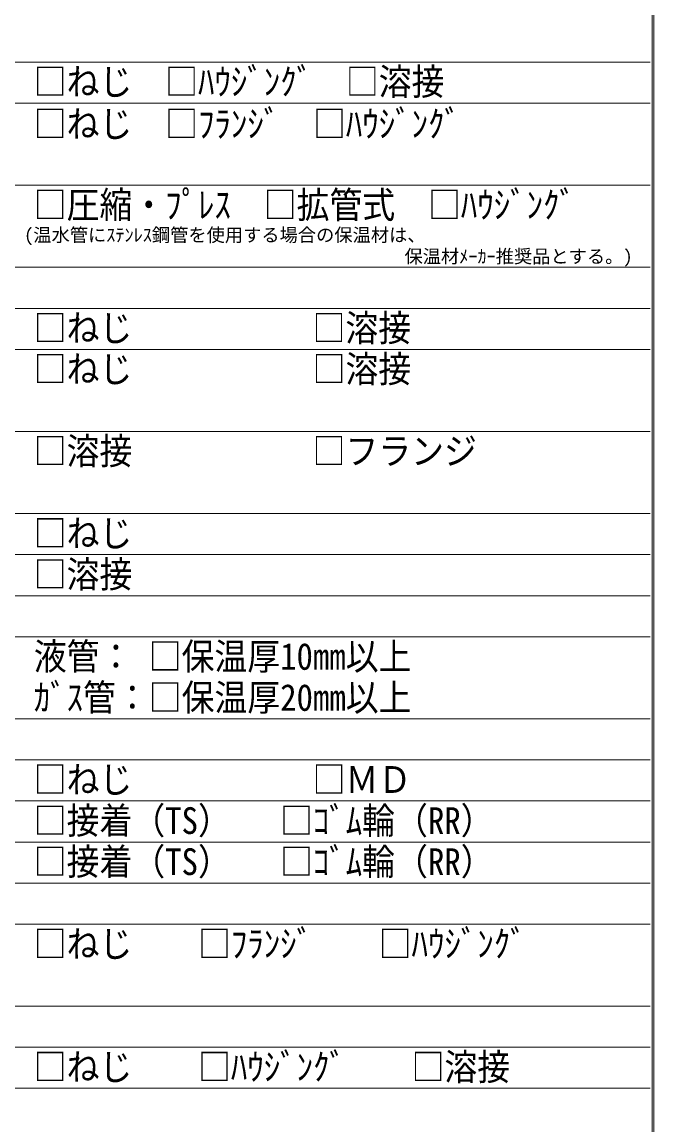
# Model space of a CAD drawing. Units: millimetres on the paper. Extents: x -399 to 402, y -320 to 280.
# Drawn here: x -267.2 to -198, y -197.4 to -76.5 of the extents above; entities that cross this region are included whole.
import ezdxf
from ezdxf.enums import TextEntityAlignment as Align

# ---------------------------------------------------------------- set-up
doc = ezdxf.new("R2010")
doc.units = ezdxf.units.MM
doc.layers.add('0-0', color=7, linetype='Continuous', lineweight=9)
doc.layers.add('F-0_枠', color=2, linetype='Continuous', lineweight=9)
doc.styles.add('ＭＳ ゴシック', font='')
doc.styles.get('ＭＳ ゴシック').set_extended_font_data('MS Gothic')

msp = doc.modelspace()

# ---------------------------------------------------------------- linework, layer by layer
at = {"layer": '0-0', "color": 2}
for p, q in [((-398.207, -85.347), (-198.357, -85.347)), ((-398.207, -94.347), (-198.357, -94.347)), ((-398.207, -103.347), (-198.357, -103.347)), ((-398.207, -107.847), (-198.357, -107.847)), ((-398.207, -112.347), (-198.357, -112.347)), ((-398.207, -121.347), (-198.357, -121.347)), ((-398.207, -130.347), (-198.357, -130.347)), ((-398.207, -134.847), (-198.357, -134.847)), ((-398.207, -139.347), (-198.357, -139.347)), ((-398.207, -143.847), (-198.357, -143.847)), ((-398.207, -152.847), (-198.357, -152.847)), ((-398.207, -157.347), (-198.357, -157.347)), ((-398.207, -161.847), (-198.357, -161.847)), ((-398.207, -166.347), (-198.357, -166.347)), ((-398.207, -170.847), (-198.357, -170.847)), ((-398.207, -175.347), (-198.357, -175.347)), ((-398.207, -184.347), (-198.357, -184.347)), ((-398.207, -188.847), (-198.357, -188.847)), ((-398.207, -193.347), (-198.357, -193.347))]:
    msp.add_line(p, q, dxfattribs=at)
msp.add_lwpolyline([(-398.207, -80.847), (-317.717, -80.847), (-267.717, -80.847), (-198.357, -80.847)], dxfattribs=at)
at = {"layer": 'F-0_枠'}
for p, q in [((-198.157, 279.153), (-198.157, -250.047)), ((-197.957, 279.153), (-197.957, -250.047))]:
    msp.add_line(p, q, dxfattribs=at)

# ---------------------------------------------------------------- texts
at = {"layer": '0-0', "style": 'ＭＳ ゴシック', "width": 0.9}
for s, p in [(' □ねじ\u3000□ﾊｳｼﾞﾝｸﾞ\u3000□溶接', (-267.717, -85.347)), (' □ねじ\u3000□ﾌﾗﾝｼﾞ\u3000□ﾊｳｼﾞﾝｸﾞ\u3000', (-267.717, -89.967)), (' □圧縮・ﾌﾟﾚｽ\u3000□拡管式\u3000□ﾊｳｼﾞﾝｸﾞ\u3000', (-267.717, -98.847)), (' □ねじ           □溶接', (-267.717, -112.347)), (' □ねじ\u3000         □溶接\u3000', (-267.717, -116.847)), (' □溶接           □フランジ', (-267.717, -125.837)), (' □ねじ\u3000\u3000', (-267.717, -134.847)), (' □溶接\u3000', (-267.717, -139.347)), (' 液管： □保温厚10mm以上', (-267.717, -148.347)), (' ｶﾞｽ管：□保温厚20mm以上', (-267.717, -152.847)), (' □ねじ\u3000         □ＭＤ', (-267.717, -161.847)), (' □接着（TS）\u3000 □ｺﾞﾑ輪（RR）', (-267.717, -166.347)), (' □接着（TS）\u3000 □ｺﾞﾑ輪（RR）', (-267.717, -170.847)), (' □ねじ\u3000\u3000□ﾌﾗﾝｼﾞ\u3000\u3000□ﾊｳｼﾞﾝｸﾞ\u3000', (-267.717, -179.847)), (' □ねじ\u3000\u3000□ﾊｳｼﾞﾝｸﾞ\u3000\u3000□溶接\u3000', (-267.717, -193.347))]:
    msp.add_text(s, height=2.933, dxfattribs=at).set_placement(p, align=Align.BOTTOM_LEFT)
at = {"layer": '0-0', "style": 'ＭＳ ゴシック'}
for s, p in [('(温水管にｽﾃﾝﾚｽ鋼管を使用する場合の保温材は、', (-266.974, -100.976)), ('保温材ﾒｰｶｰ推奨品とする。)', (-225.298, -103.323))]:
    msp.add_text(s, height=1.466, dxfattribs=at).set_placement(p, align=Align.BOTTOM_LEFT)

doc.saveas('drawing.dxf')
